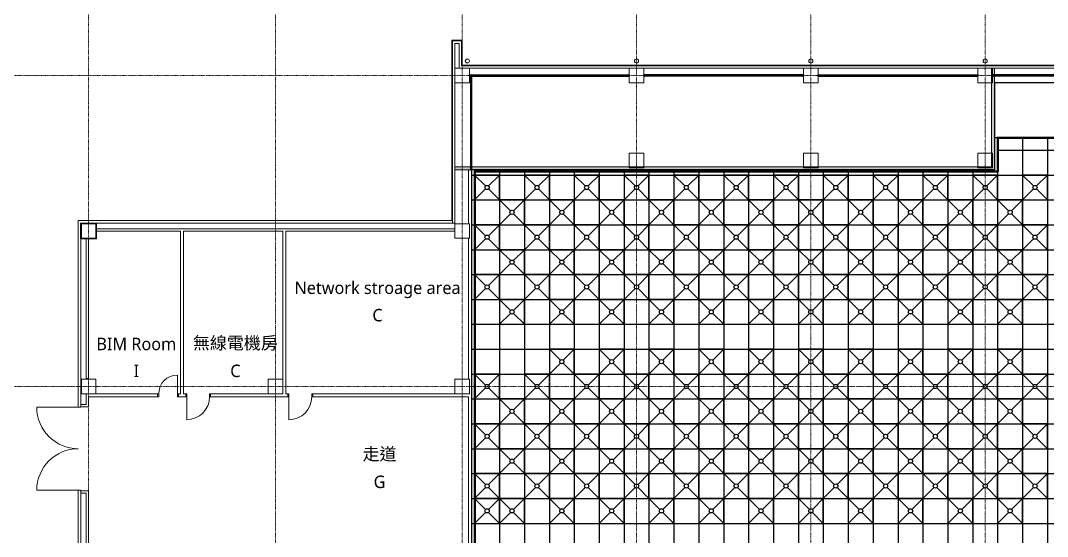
# Model space of a CAD drawing. Extents: x -32000 to 290600, y -111057 to 131250.
# Drawn here: x -3282 to 46200, y 67767 to 92653 of the extents above; entities that cross this region are included whole.
import ezdxf
from ezdxf.enums import TextEntityAlignment as Align

# ---------------------------------------------------------------- set-up
doc = ezdxf.new("R2010")
doc.units = 0
doc.header["$LTSCALE"] = 5
doc.linetypes.add('H12PL3$0$JJP_三點線', pattern=[0.9, 0.3, -0.15, 0, -0.15, 0, -0.15, 0, -0.15])
for name, color, linetype in [('H12PL3$0$A-OBJE-MEP', 252, 'Continuous'), ('H12PL3$0$A-WALL-EX', 252, 'Continuous'), ('H12PL3$0$A-WALL-IN', 252, 'Continuous'), ('H12PL3$0$A-ZONE', 252, 'Continuous'), ('H12PL3$0$Door', 252, 'Continuous'), ('H12PL3$0$Hattch', 252, 'Continuous'), ('H12PL3$0$S-COL', 252, 'Continuous'), ('H12PL3$0$S-GRID', 252, 'Continuous'), ('XFDC30-200K$0$A-C-4500 (200K)', 139, 'Continuous'), ('XFDH30-200K$0$A-FFU-1200x1200_(200k)', 140, 'Continuous'), ('XFDP30-200K$0$A-Partition-Col (200K)', 1, 'Continuous'), ('XFDP30-200K$0$A-W-P1S (200K)', 2, 'Continuous'), ('XFDP30-200K$0$A-W-R1 (Rockwool) (200K)', 2, 'Continuous')]:
    doc.layers.add(name, color=color, linetype=linetype)
doc.layers.add('XFDC30-200K$0$A-Area (200K)', color=171, linetype='Continuous', plot=False)
doc.layers.add('XFDP30-200K$0$A-Area (200K)', color=7, linetype='Continuous', plot=False)
doc.styles.add('H12PL3$0$Standard', font='', dxfattribs={"width": 0.8})
doc.styles.get('H12PL3$0$Standard').set_extended_font_data('Microsoft JhengHei')

# ---------------------------------------------------------------- blocks, each defined once
blk = doc.blocks.new('XFDP30-200K$0$TP1-50-Partition_Col-side')
blk.add_lwpolyline([(-2.5, -4), (-2.5, -3.9), (-2.6, -3.9), (-2.5, -3), (-2.5, -0.3), (-2.4, -0.2), (-0.7, -0.2), (-0.5, -0.2), (-0.1, -0.2), (0, -0.2), (0, -0.2), (0.5, -0.2), (0.6, -0.2), (2.4, -0.2), (2.5, -0.3), (2.5, -3), (2.6, -3.9), (2.5, -3.9), (2.5, -4), (2.7, -4), (2.7, 0), (-2.7, 0), (-2.7, -4)], close=True)
for points in [[(-1.6, -2.1), (-2.3, -2.1, 0.414213), (-2.4, -2.2), (-2.4, -3.6), (-2.5, -3.6), (-2.5, -2.2, -0.414213), (-2.3, -2), (-1.6, -2), (-1.6, -2.1)], [(1.6, -2.1), (2.3, -2.1, -0.414213), (2.4, -2.2), (2.4, -3.6), (2.5, -3.6), (2.5, -2.2, 0.414213), (2.3, -2), (1.6, -2), (1.6, -2.1)]]:
    blk.add_lwpolyline(points, format="xyb")
blk.add_lwpolyline([(2.2, -3.6), (-2.2, -3.6, -0.414214), (-2.3, -3.5), (-2.3, -2.6, -0.414214), (-2.2, -2.5), (-1.3, -2.5, 0.414214), (-1.1, -2.3), (-1.1, -2.2, 0.414214), (-1.3, -2.1), (-1.9, -2.1), (-1.9, -2.1), (-1.3, -2.1, -0.414214), (-1.2, -2.2), (-1.2, -2.3, -0.414214), (-1.3, -2.4), (-2.2, -2.4, 0.414214), (-2.4, -2.6), (-2.4, -3.5, 0.414214), (-2.2, -3.6), (2.2, -3.6, 0.414214), (2.4, -3.5), (2.4, -2.6, 0.414214), (2.2, -2.4), (1.3, -2.4, -0.414214), (1.2, -2.3), (1.2, -2.2, -0.414214), (1.3, -2.1), (1.9, -2.1), (1.9, -2.1), (1.3, -2.1, 0.414214), (1.1, -2.2), (1.1, -2.3, 0.414214), (1.3, -2.5), (2.2, -2.5, -0.414214), (2.3, -2.6), (2.3, -3.5, -0.414214)], format="xyb", close=True)
blk = doc.blocks.new('XFDP30-200K')
at = {"layer": 'XFDP30-200K$0$A-Area (200K)'}
blk.add_lwpolyline([(174600, 89650), (43650, 89650), (43650, 85450), (18450, 85450), (18450, 60390), (23000, 60390), (23000, 55815), (18449, 55815), (18449, 350), (127550, 350), (127550, -2100), (150850, -2100), (150850, 350), (174600, 350)], close=True, dxfattribs=at)
at = {"layer": 'XFDP30-200K$0$A-W-P1S (200K)'}
for p, q in [((43775, 87025), (174600, 87025)), ((43775, 87025), (43775, 85400)), ((43825, 86975), (174600, 86975)), ((43825, 86975), (43825, 85350)), ((18575, 85400), (43775, 85400)), ((18575, 85400), (18575, 60440)), ((18625, 85350), (43825, 85350)), ((18625, 85350), (18625, 60490))]:
    blk.add_line(p, q, dxfattribs=at)
at = {"layer": 'XFDP30-200K$0$A-W-R1 (Rockwool) (200K)'}
for p, q in [((18350, 90025, 0), (26050, 90025, 0)), ((18350, 89975, 0), (26050, 89975, 0)), ((18400, 89975, 0), (18400, 85450, 0)), ((18450, 89975, 0), (18450, 85450)), ((34450, 90025, 0), (26750, 90025, 0)), ((34450, 89975, 0), (26750, 89975, 0)), ((35150, 90025, 0), (42850, 90025, 0)), ((35150, 89975, 0), (42850, 89975, 0)), ((51250, 90025, 0), (43550, 90025, 0)), ((51250, 89975, 0), (43550, 89975, 0))]:
    blk.add_line(p, q, dxfattribs=at)
at = {"layer": 'XFDP30-200K$0$A-Partition-Col (200K)', "yscale": 10, "zscale": 10}
for p, xscale, rotation in [((18350, 90000, 0), 10, 90.00000000000001), ((26050, 90000), -10, 270), ((26750, 90000), 10, 90.00000000000001), ((34450, 90000, 0), -10, 270), ((35150, 90000, 0), 10, 90.00000000000001), ((42850, 90000), -10, 270), ((43550, 90000), 10, 90.00000000000001), ((18425, 85450, 0), 10, 180)]:
    blk.add_blockref('XFDP30-200K$0$TP1-50-Partition_Col-side', p, dxfattribs=dict(at, xscale=xscale, rotation=rotation))
at = {"layer": 'XFDP30-200K$0$A-Partition-Col (200K)', "xscale": -10, "yscale": 10, "zscale": 10}
blk.add_blockref('XFDP30-200K$0$TP1-50-Partition_Col-side', (18425, 89975, 0), dxfattribs=at)
blk = doc.blocks.new('H12PL3')
at = {"layer": 'H12PL3$0$Hattch', "linetype": 'Continuous', "lineweight": 0}
blk.add_hatch(color=256, dxfattribs=at).paths.add_polyline_path([(17650, 85600), (43500, 85600), (43500, 90350), (43650, 90350), (43650, 85450), (17650, 85450)])
at = {"layer": 'H12PL3$0$A-OBJE-MEP', "lineweight": 0, "flags": 128}
for points in [[(18345, 90700, 1), (18155, 90700, 1)], [(26495, 90700, 1), (26305, 90700, 1)], [(34895, 90700, 1), (34705, 90700, 1)], [(43295, 90700, 1), (43105, 90700, 1)]]:
    blk.add_lwpolyline(points, format="xyb", close=True, dxfattribs=at)
at = {"layer": 'H12PL3$0$A-OBJE-MEP', "lineweight": 0}
for centre in [(18250, 90700), (26400, 90700), (34800, 90700), (43200, 90700)]:
    blk.add_circle(centre, 100, dxfattribs=at)
at = {"layer": 'H12PL3$0$A-WALL-EX', "lineweight": 0}
for p, q in [((17650, 91665), (17535, 91665)), ((17650, 91665), (17535, 91665)), ((17535, 83000), (17535, 91665)), ((17650, 91665), (17850, 91665)), ((17965, 91665), (17850, 91665)), ((17965, 91665), (17850, 91665)), ((17965, 91665), (17965, 90500)), ((17965, 90500), (17965, 90465)), ((17965, 90465), (18000, 90465)), ((17965, 90465), (18000, 90465)), ((18000, 90465), (68150, 90465)), ((17500, 83000), (17535, 83000)), ((17500, 83000), (17535, 83000)), ((17535, 83000), (17535, 82880)), ((17535, 83000), (17535, 82880)), ((17535, 82972), (17535, 83000)), ((17535, 82972), (17535, 83000)), ((17535, 82880), (17535, 82972)), ((17535, 82880), (17535, 82972)), ((17535, 82880), (17535, 82972)), ((17535, 82880), (17650, 82880)), ((17535, 82880), (17650, 82880)), ((17650, 82880), (17650, 83000)), ((17650, 82880), (17650, 83000)), ((-500, 74000), (-385, 74000)), ((-385, 74000), (-380, 74000)), ((-500, 70000), (-385, 70000)), ((-385, 70000), (-380, 70000))]:
    blk.add_line(p, q, dxfattribs=at)
at = {"layer": 'H12PL3$0$A-WALL-EX', "lineweight": 0, "flags": 128}
for points in [[(17500, 83000), (17500, 91700)], [(17500, 83000), (17500, 91700)], [(17500, 83000), (17500, 91700)], [(17500, 83000), (17500, 91700)], [(17500, 83000), (17500, 91700)], [(17500, 91700), (17535, 91700)], [(17500, 91700), (17500, 83000)], [(17965, 91700), (17535, 91700)], [(17650, 91550), (17850, 91550)], [(17650, 82880), (17650, 91550)], [(17850, 91550), (17850, 90350)], [(18000, 91700), (17965, 91700)], [(18000, 90500), (18000, 91700)], [(17850, 90350), (17965, 90350)], [(17850, 90350), (17965, 90350)], [(17965, 90350), (68150, 90350)], [(18000, 90500), (68150, 90500)], [(18000, 90500), (68150, 90500)], [(18000, 90500), (68150, 90500)], [(18000, 90500), (68150, 90500)], [(18000, 90500), (68150, 90500)], [(68150, 90500), (18000, 90500)], [(-500, 83000), (-380, 83000)], [(-500, 83000), (-500, 74000)], [(17500, 83000), (-380, 83000)], [(-380, 82880), (17535, 82880)], [(-380, 74000), (-380, 82880)], [(17650, 82880), (17535, 82880)], [(17650, 82880), (17535, 82880)], [(-500, 70000), (-500, 65550)], [(-380, 65550), (-380, 70000)]]:
    blk.add_lwpolyline(points, dxfattribs=at)
at = {"layer": 'H12PL3$0$A-WALL-IN', "lineweight": 0}
for p, q in [((3325, 74650), (3325, 74500)), ((4325, 74650), (4325, 74500)), ((4675, 74500), (4675, 74650)), ((5875, 74500), (5875, 74650)), ((9600, 74500), (9600, 74650)), ((10800, 74500), (10800, 74650))]:
    blk.add_line(p, q, dxfattribs=at)
at = {"layer": 'H12PL3$0$A-WALL-IN', "lineweight": 0, "flags": 128}
for points in [[(43500, 90350), (43650, 90350)], [(43650, 85600), (43650, 90350)], [(43500, 89650), (43500, 86250)], [(26050, 85600), (17650, 85600)], [(17650, 85450), (17650, 85600)], [(17650, 85450), (43650, 85450)], [(18300, 85450), (18300, 82850)], [(18450, 85450), (18300, 85450)], [(18450, 29050), (18450, 85450)], [(34450, 85600), (26750, 85600)], [(42850, 85600), (35150, 85600)], [(43650, 85450), (43650, 85600)], [(-385, 82885), (-385, 82850)], [(385, 82885), (-385, 82885)], [(-385, 82850), (-385, 82115)], [(385, 82885), (385, 82850)], [(385, 82150), (385, 82850)], [(17650, 82613), (385, 82613)], [(385, 82613), (385, 82500)], [(385, 82500), (4425, 82500)], [(385, 82115), (385, 82150)], [(4425, 82500), (4425, 74650)], [(4575, 74650), (4575, 82500)], [(4575, 82500), (9350, 82500)], [(9350, 82500), (9350, 75350)], [(9500, 82500), (17650, 82500)], [(9500, 74650), (9500, 82500)], [(18300, 82150), (18300, 75350)], [(-385, 82115), (-350, 82115)], [(-350, 82115), (385, 82115)], [(0, 82115), (-113, 82115)], [(-113, 82115), (-113, 75385)], [(0, 75385), (0, 82115)], [(-113, 75385), (0, 75385)], [(-113, 74650), (-113, 74138)], [(0, 74138), (0, 74500)], [(0, 74500), (3325, 74500)], [(3325, 74650), (350, 74650)], [(4425, 74650), (4325, 74650)], [(4325, 74500), (4675, 74500)], [(4675, 74650), (4575, 74650)], [(8650, 74650), (5875, 74650)], [(5875, 74500), (9600, 74500)], [(9600, 74650), (9500, 74650)], [(17650, 74650), (10800, 74650)], [(10800, 74500), (18300, 74500)], [(18300, 74500), (18300, 60350)], [(-113, 74138), (-380, 74138)], [(-380, 74025), (-380, 74138)], [(-380, 74025), (0, 74025)], [(0, 74025), (0, 74138)], [(-112.49, 69975.5), (-380, 69975.5)], [(-380, 69862.5), (-380, 69975.5)], [(-380, 69862.5), (-112.5, 69862.5)], [(-112.5, 69862.5), (-112.99, 63510)], [(0.51, 69975.5), (-112.49, 69975.5)], [(0.28, 67075), (0.51, 69975.5)]]:
    blk.add_lwpolyline(points, dxfattribs=at)
at = {"layer": 'H12PL3$0$Door', "lineweight": 0}
for p, q in [((4275, 74650), (4275, 75550)), ((3375, 74650), (3325, 74650)), ((3325, 74650), (3325, 74500)), ((3325, 74650), (3325, 74500)), ((3325, 74650), (3325, 74500)), ((3325, 74500), (3375, 74500)), ((3375, 74500), (3375, 74650)), ((4325, 74650), (4275, 74650)), ((4275, 74650), (4275, 74500)), ((4275, 74500), (4325, 74500)), ((4325, 74500), (4325, 74650)), ((4325, 74650), (4325, 74500)), ((4325, 74650), (4325, 74500)), ((4725, 74650), (4675, 74650)), ((4675, 74650), (4675, 74500)), ((4675, 74500), (4675, 74650)), ((4675, 74500), (4675, 74650)), ((4675, 74500), (4725, 74500)), ((4725, 74500), (4725, 74650)), ((4725, 74500), (4725, 73400)), ((5875, 74650), (5825, 74650)), ((5825, 74650), (5825, 74500)), ((5825, 74500), (5875, 74500)), ((5875, 74500), (5875, 74650)), ((5875, 74500), (5875, 74650)), ((5875, 74500), (5875, 74650)), ((9650, 74650), (9600, 74650)), ((9600, 74650), (9600, 74500)), ((9600, 74500), (9600, 74650)), ((9600, 74500), (9600, 74650)), ((9600, 74500), (9650, 74500)), ((9650, 74500), (9650, 74650)), ((9650, 74500), (9650, 73400)), ((10800, 74650), (10750, 74650)), ((10750, 74650), (10750, 74500)), ((10750, 74500), (10800, 74500)), ((10800, 74500), (10800, 74650)), ((10800, 74500), (10800, 74650)), ((10800, 74500), (10800, 74650)), ((-500, 74000), (-2500, 74000)), ((-500, 74000), (-385, 74000)), ((-500, 74000), (-385, 74000)), ((-385, 74000), (-380, 74000)), ((-500, 70000), (-2500, 70000)), ((-500, 70000), (-385, 70000)), ((-500, 70000), (-385, 70000)), ((-385, 70000), (-380, 70000))]:
    blk.add_line(p, q, dxfattribs=at)
for centre, radius, start, end in [((4275, 74650), 900, 90, 180), ((4725, 74500), 1100, 270, 0), ((9650, 74500), 1100, 270, 0), ((-500, 74000), 2000, 180, 270), ((-500, 70000), 2000, 90, 180)]:
    blk.add_arc(centre, radius, start, end, dxfattribs=at)
at = {"layer": 'H12PL3$0$Hattch', "lineweight": 0, "flags": 128}
blk.add_lwpolyline([(17650, 85600), (43500, 85600), (43500, 90350), (43650, 90350), (43650, 85450), (17650, 85450)], close=True, dxfattribs=at)
at = {"layer": 'H12PL3$0$S-COL', "lineweight": 0, "flags": 128}
for points in [[(17650, 89650), (18350, 89650), (18350, 90350)], [(17850, 90350), (17650, 90350)], [(26050, 90350), (26050, 89650), (26750, 89650), (26750, 90350)], [(34450, 90350), (34450, 89650), (35150, 89650), (35150, 90350)], [(42850, 90350), (42850, 89650), (43550, 89650), (43550, 90350)]]:
    blk.add_lwpolyline(points, dxfattribs=at)
for points in [[(26050, 85550), (26750, 85550), (26750, 86250), (26050, 86250)], [(34450, 85550), (35150, 85550), (35150, 86250), (34450, 86250)], [(42850, 85550), (43550, 85550), (43550, 86250), (42850, 86250)], [(-350, 82150), (350, 82150), (350, 82850), (-350, 82850)], [(17650, 82150), (18350, 82150), (18350, 82850), (17650, 82850)], [(-350, 74650), (350, 74650), (350, 75350), (-350, 75350)], [(8650, 74650), (9350, 74650), (9350, 75350), (8650, 75350)], [(17650, 74650), (18350, 74650), (18350, 75350), (17650, 75350)]]:
    blk.add_lwpolyline(points, close=True, dxfattribs=at)
at = {"layer": 'H12PL3$0$S-GRID', "linetype": 'H12PL3$0$JJP_三點線', "lineweight": 0}
for p, q in [((0, 128250), (0, -28000)), ((9000, 128250), (9000, -28000)), ((18000, 128250), (18000, -28000)), ((26400, 128250), (26400, -28000)), ((34800, 128250), (34800, -28000)), ((43200, 128250), (43200, -28000)), ((-29000, 90000), (289600, 90000)), ((-29000, 75000), (289600, 75000))]:
    blk.add_line(p, q, dxfattribs=at)
blk.add_blockref('XFDP30-200K', (0, 0))
at = {"layer": 'H12PL3$0$A-ZONE', "style": 'H12PL3$0$Standard'}
for s, p in [('Network stroage area', (13918.34, 80061.08)), ('C', (13918.34, 78741.61)), ('BIM Room', (2296.32, 77352.6)), ('無線電機房', (7069.04, 77397.96)), ('I', (2296.32, 76055.3)), ('C', (7069.04, 76055.3)), ('走道', (14015.95, 72044.49)), ('G', (14015.95, 70702.6))]:
    blk.add_text(s, height=600, dxfattribs=at).set_placement(p, align=Align.TOP_CENTER)
blk = doc.blocks.new('XFDH30-200K$0$FFU-1212')
for p, q in [((0, 120), (52.9, 67.1)), ((67.1, 67.1), (120, 120)), ((0, 0), (52.9, 52.9)), ((67.1, 52.9), (120, 0))]:
    blk.add_line(p, q)
blk.add_lwpolyline([(0, 0), (120, 0), (120, 120), (0, 120)], close=True)
blk.add_circle((60, 60), 10)
blk = doc.blocks.new('XFDH30-200K')
at = {"layer": 'XFDH30-200K$0$A-FFU-1200x1200_(200k)', "xscale": 10, "yscale": 10, "zscale": 10, "rotation": 90.00000000000001}
for p in [(19800, 84000, 0), (22200, 84000, 0), (24600, 84000, 0), (27000, 84000, 0), (29400, 84000, 0), (31800, 84000, 0), (34200, 84000, 0), (36600, 84000, 0), (39000, 84000, 0), (41400, 84000, 0), (43800, 84000, 0), (46200, 84000, 0), (21000, 82800, 0), (23400, 82800, 0), (25800, 82800, 0), (28200, 82800, 0), (30600, 82800, 0), (33000, 82800, 0), (35400, 82800, 0), (37800, 82800, 0), (40200, 82800, 0), (42600, 82800, 0), (45000, 82800, 0), (19800, 81600, 0), (22200, 81600, 0), (24600, 81600, 0), (27000, 81600, 0), (29400, 81600, 0), (31800, 81600, 0), (34200, 81600, 0), (36600, 81600, 0), (39000, 81600, 0), (41400, 81600, 0), (43800, 81600, 0), (46200, 81600, 0), (21000, 80400, 0), (23400, 80400, 0), (25800, 80400, 0), (28200, 80400, 0), (30600, 80400, 0), (33000, 80400, 0), (35400, 80400, 0), (37800, 80400, 0), (40200, 80400, 0), (42600, 80400, 0), (45000, 80400, 0), (19800, 79200, 0), (22200, 79200, 0), (24600, 79200, 0), (27000, 79200, 0), (29400, 79200, 0), (31800, 79200, 0), (34200, 79200, 0), (36600, 79200, 0), (39000, 79200, 0), (41400, 79200, 0), (43800, 79200, 0), (46200, 79200, 0), (21000, 78000, 0), (23400, 78000, 0), (25800, 78000, 0), (28200, 78000, 0), (30600, 78000, 0), (33000, 78000, 0), (35400, 78000, 0), (37800, 78000, 0), (40200, 78000, 0), (42600, 78000, 0), (45000, 78000, 0), (23400, 75600, 0), (25800, 75600, 0), (28200, 75600, 0), (30600, 75600, 0), (33000, 75600, 0), (35400, 75600, 0), (37800, 75600, 0), (40200, 75600, 0), (42600, 75600, 0), (45000, 75600, 0), (19800, 74400, 0), (22200, 74400, 0), (24600, 74400, 0), (27000, 74400, 0), (29400, 74400, 0), (31800, 74400, 0), (34200, 74400, 0), (36600, 74400, 0), (39000, 74400, 0), (41400, 74400, 0), (43800, 74400, 0), (46200, 74400, 0), (21000, 73200, 0), (23400, 73200, 0), (25800, 73200, 0), (28200, 73200, 0), (30600, 73200, 0), (33000, 73200, 0), (35400, 73200, 0), (37800, 73200, 0), (40200, 73200, 0), (42600, 73200, 0), (45000, 73200, 0), (19800, 72000, 0), (22200, 72000, 0), (24600, 72000, 0), (27000, 72000, 0), (29400, 72000, 0), (31800, 72000, 0), (34200, 72000, 0), (36600, 72000, 0), (39000, 72000, 0), (41400, 72000, 0), (43800, 72000, 0), (46200, 72000, 0), (21000, 70800, 0), (23400, 70800, 0), (25800, 70800, 0), (28200, 70800, 0), (30600, 70800, 0), (33000, 70800, 0), (35400, 70800, 0), (37800, 70800, 0), (40200, 70800, 0), (42600, 70800, 0), (45000, 70800, 0), (19800, 69600, 0), (22200, 69600, 0), (24600, 69600, 0), (27000, 69600, 0), (29400, 69600, 0), (31800, 69600, 0), (34200, 69600, 0), (36600, 69600, 0), (39000, 69600, 0), (41400, 69600, 0), (43800, 69600, 0), (46200, 69600, 0), (19800, 68400, 0), (21000, 68400, 0), (23400, 68400, 0), (25800, 68400, 0), (28200, 68400, 0), (30600, 68400, 0), (33000, 68400, 0), (35400, 68400, 0), (37800, 68400, 0), (40200, 68400, 0), (42600, 68400, 0), (45000, 68400, 0)]:
    blk.add_blockref('XFDH30-200K$0$FFU-1212', p, dxfattribs=at)
blk = doc.blocks.new('XFDC30-200K')
at = {"layer": 'XFDC30-200K$0$A-Area (200K)', "elevation": 0}
blk.add_lwpolyline([(18450, 3000), (166200, 3000), (166200, 13200), (174600, 13200), (174600, 87000), (43650, 87000), (43650, 85450), (18450, 85450), (18450, 60340), (22950, 60340), (22950, 55865), (18449, 55865)], close=True, dxfattribs=at)
at = {"layer": 'XFDC30-200K$0$A-C-4500 (200K)', "ltscale": 0.3}
for p, q in [((43800, 87000), (43800, 2997, 0)), ((43800, 87000), (174600, 87000)), ((45000, 87000), (45000, 2997, 0)), ((46200, 87000), (46200, 2997, 0)), ((43800, 86400), (174600, 86400)), ((18450, 85200), (174600, 85200)), ((18600, 85375), (18600, 60465)), ((18600, 85375), (43800, 85375)), ((19800, 85375), (19800, 60465)), ((21000, 85375), (21000, 60465)), ((22200, 85375), (22200, 60465)), ((23400, 85375), (23400, 2997, 0)), ((24600, 85375), (24600, 2997, 0)), ((25800, 85375), (25800, 2997, 0)), ((27000, 85375), (27000, 2997, 0)), ((28200, 85375), (28200, 2997, 0)), ((29400, 85375), (29400, 2997, 0)), ((30600, 85375), (30600, 2997, 0)), ((31800, 85375), (31800, 2997, 0)), ((33000, 85375), (33000, 2997, 0)), ((34200, 85375), (34200, 2997, 0)), ((35400, 85375), (35400, 2997, 0)), ((36600, 85375), (36600, 2997, 0)), ((37800, 85375), (37800, 2997, 0)), ((39000, 85375), (39000, 2997, 0)), ((40200, 85375), (40200, 2997, 0)), ((41400, 85375), (41400, 2997, 0)), ((42600, 85375), (42600, 2997, 0)), ((18450, 84000), (174600, 84000)), ((18450, 82800), (174600, 82800)), ((18450, 81600), (174600, 81600)), ((18450, 80400), (174600, 80400)), ((18450, 79200), (174600, 79200)), ((18450, 78000), (174600, 78000)), ((18450, 76800), (174600, 76800)), ((18450, 75600), (174600, 75600)), ((18450, 74400), (174600, 74400)), ((18450, 73200), (174600, 73200)), ((18450, 72000), (174600, 72000)), ((18450, 70800), (174600, 70800)), ((18450, 69600), (174600, 69600)), ((18450, 68400), (174600, 68400))]:
    blk.add_line(p, q, dxfattribs=at)

msp = doc.modelspace()

# ---------------------------------------------------------------- block references
for name in ['H12PL3', 'XFDC30-200K', 'XFDH30-200K']:
    msp.add_blockref(name, (0, 0))

doc.saveas('drawing.dxf')
